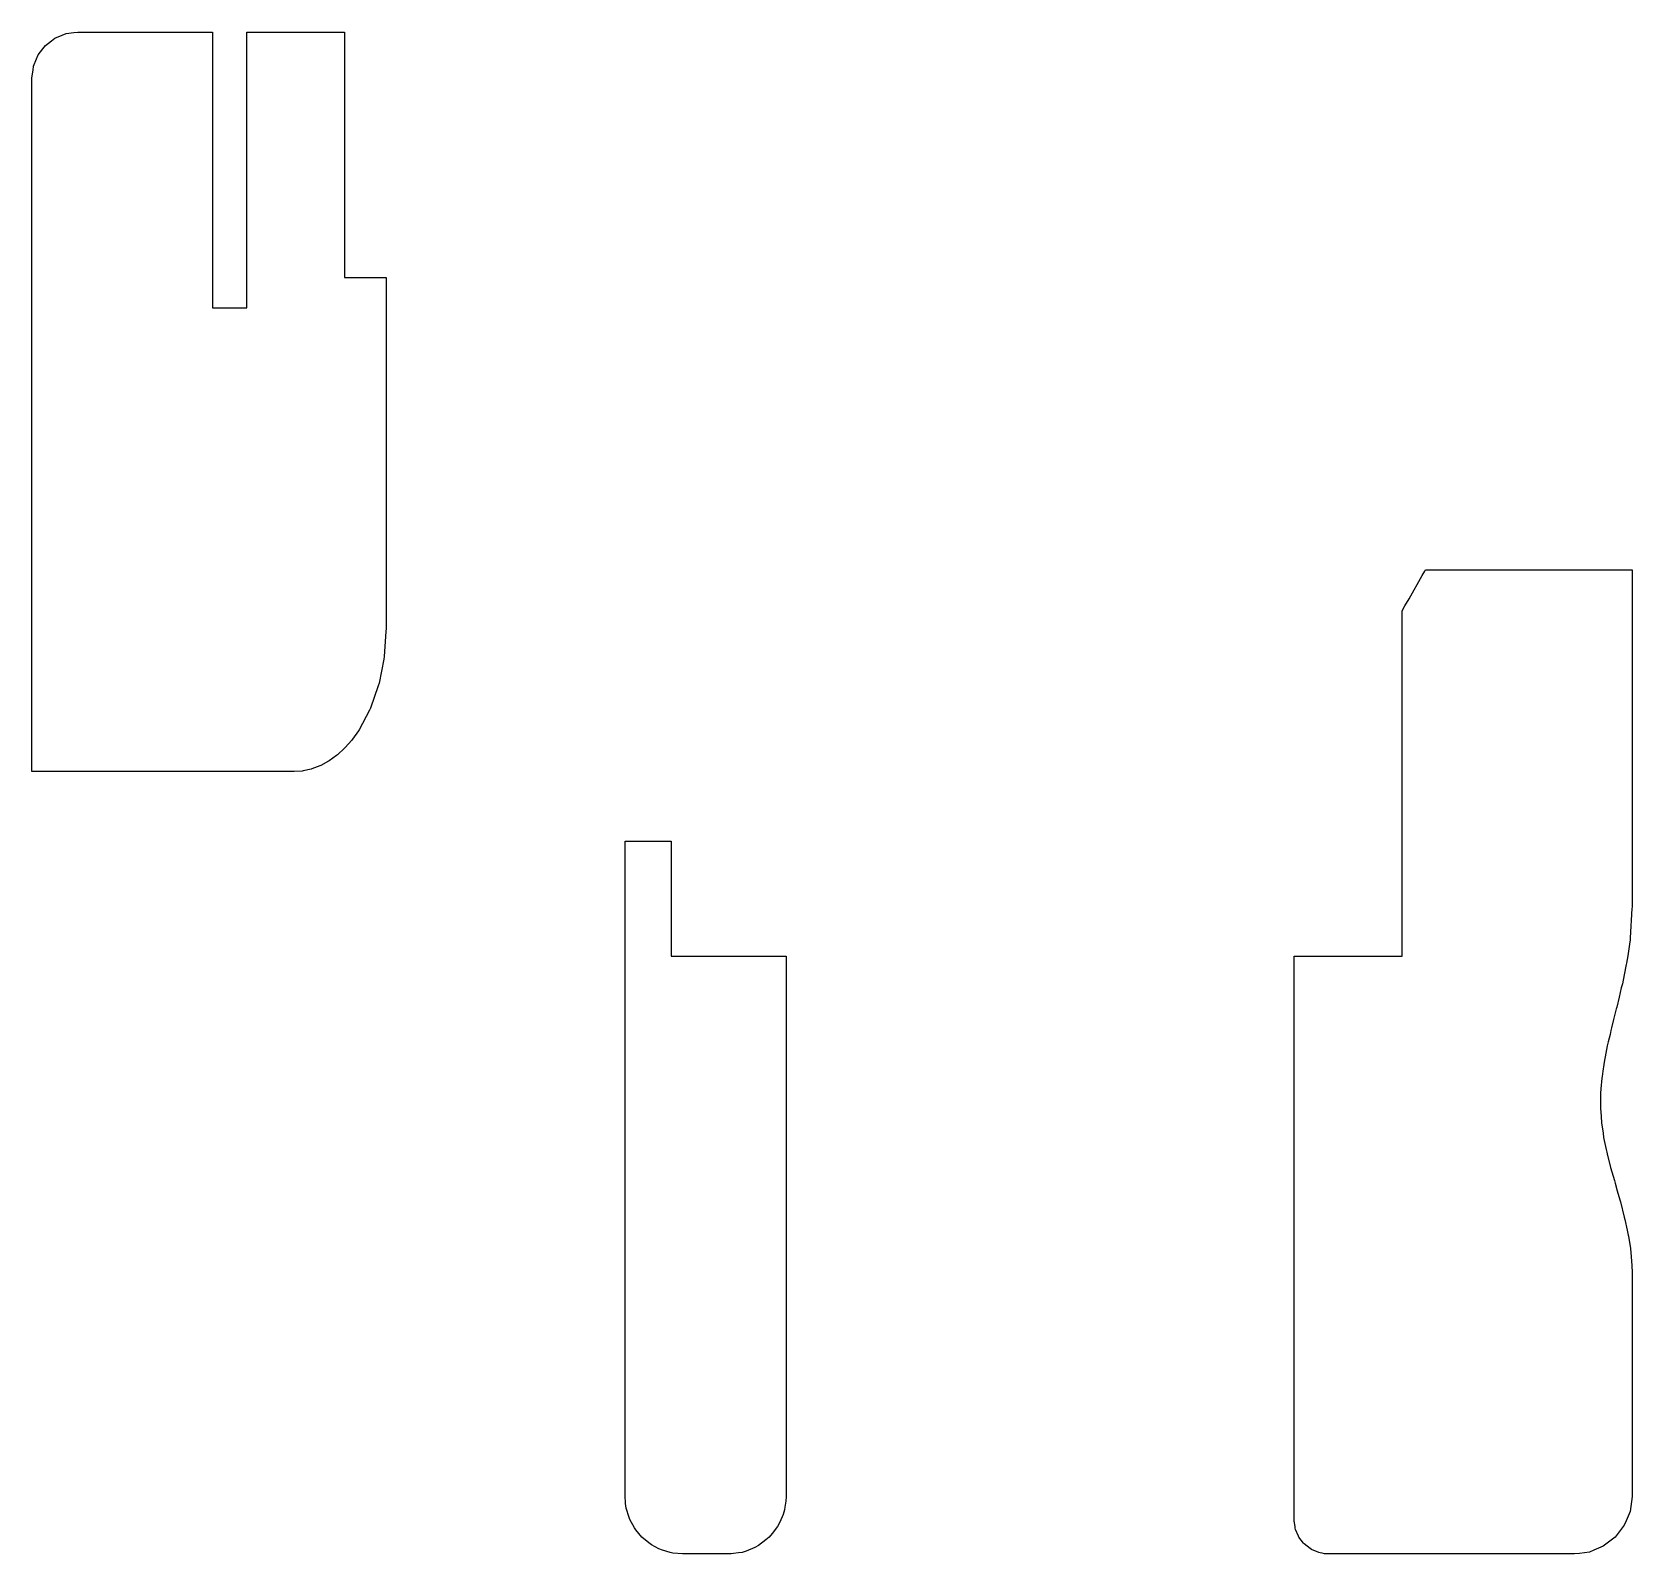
# Model space of a CAD drawing. Header units: metres. Extents: x 2.4 to 72, y -16 to 50.2.
import ezdxf

# ---------------------------------------------------------------- set-up
doc = ezdxf.new("R2010")
doc.units = ezdxf.units.M

msp = doc.modelspace()

# ---------------------------------------------------------------- linework, layer by layer
for p, q in [((3.713, 50.062), (3.882, 50.132)), ((3.882, 50.132), (4.219, 50.176)), ((4.219, 50.176), (4.4, 50.2)), ((4.4, 50.2), (9.612, 50.2)), ((9.612, 50.2), (10.151, 50.2)), ((10.151, 50.2), (10.254, 50.2)), ((10.254, 50.2), (10.254, 46.824)), ((11.746, 49.576), (11.746, 50.2)), ((11.746, 50.2), (11.782, 50.2)), ((11.782, 50.2), (11.821, 50.2)), ((11.821, 50.2), (12.203, 50.2)), ((12.203, 50.2), (16, 50.2)), ((16, 50.2), (16, 46.965)), ((2.668, 49.2), (2.874, 49.469)), ((2.874, 49.469), (2.986, 49.614)), ((2.986, 49.614), (3.255, 49.821)), ((3.255, 49.821), (3.4, 49.932)), ((3.4, 49.932), (3.713, 50.062)), ((11.746, 46.2), (11.746, 49.576)), ((2.468, 48.718), (2.598, 49.031)), ((2.598, 49.031), (2.668, 49.2)), ((2.4, 48.2), (2.444, 48.536)), ((2.4, 47.148), (2.4, 48.2)), ((2.444, 48.536), (2.468, 48.718)), ((2.4, 44.23), (2.4, 47.148)), ((10.254, 46.824), (10.254, 46.2)), ((16, 46.965), (16, 45.2)), ((10.254, 46.2), (10.254, 42.824)), ((11.746, 45.576), (11.746, 46.2)), ((11.746, 42.2), (11.746, 45.576)), ((16, 45.2), (16, 44.298)), ((2.4, 43.644), (2.4, 44.23)), ((16, 44.298), (16, 43.963)), ((16, 43.963), (16, 43.001)), ((16, 43.963), (16, 43.963)), ((2.4, 43.571), (2.4, 43.644)), ((2.4, 43.498), (2.4, 43.571)), ((2.4, 42.937), (2.4, 43.498)), ((2.4, 42.862), (2.4, 42.937)), ((2.4, 41.625), (2.4, 42.862)), ((10.254, 42.824), (10.254, 42.2)), ((16, 43.001), (16, 42.711)), ((16, 42.711), (16, 41.628)), ((10.254, 42.2), (10.254, 38.824)), ((11.746, 41.576), (11.746, 42.2)), ((2.4, 41.091), (2.4, 41.625)), ((2.4, 40.648), (2.4, 41.091)), ((11.746, 38.2), (11.746, 41.576)), ((16, 41.628), (16, 41.426)), ((16, 41.426), (16, 40.154)), ((2.4, 40.315), (2.4, 40.648)), ((2.4, 36.964), (2.4, 40.315)), ((16, 40.154), (16, 40.085)), ((16, 40.085), (16, 39.526)), ((16, 39.526), (16.726, 39.526)), ((16.726, 39.526), (17.8, 39.526)), ((17.8, 39.526), (17.8, 39.179)), ((17.8, 39.179), (17.8, 34.465)), ((10.254, 38.824), (10.254, 38.2)), ((10.254, 38.2), (10.276, 38.2)), ((10.276, 38.2), (10.305, 38.2)), ((10.305, 38.2), (10.35, 38.2)), ((10.35, 38.2), (10.404, 38.2)), ((10.404, 38.2), (10.47, 38.2)), ((10.47, 38.2), (10.543, 38.2)), ((10.543, 38.2), (10.625, 38.2)), ((10.625, 38.2), (10.714, 38.2)), ((10.714, 38.2), (10.806, 38.2)), ((10.806, 38.2), (10.905, 38.2)), ((10.905, 38.2), (11, 38.2)), ((11, 38.2), (11.103, 38.2)), ((11.103, 38.2), (11.194, 38.2)), ((11.194, 38.2), (11.293, 38.2)), ((11.293, 38.2), (11.375, 38.2)), ((11.375, 38.2), (11.464, 38.2)), ((11.464, 38.2), (11.53, 38.2)), ((11.53, 38.2), (11.604, 38.2)), ((11.604, 38.2), (11.65, 38.2)), ((11.65, 38.2), (11.703, 38.2)), ((11.703, 38.2), (11.724, 38.2)), ((11.724, 38.2), (11.746, 38.2)), ((2.4, 36.615), (2.4, 36.964)), ((2.4, 36.365), (2.4, 36.615)), ((2.4, 32.971), (2.4, 36.365)), ((17.8, 34.465), (17.8, 30.593)), ((2.4, 28.604), (2.4, 32.971)), ((17.8, 30.593), (17.8, 28.853)), ((2.4, 24.983), (2.4, 28.604)), ((17.8, 28.853), (17.8, 27.922)), ((17.8, 27.922), (17.8, 27.374)), ((17.8, 27.374), (17.8, 27.032)), ((17.8, 27.032), (17.8, 26.628)), ((17.8, 26.628), (17.8, 24.252)), ((62.302, 25.551), (62.878, 26.555)), ((62.878, 26.555), (62.991, 26.751)), ((62.991, 26.751), (63.02, 26.803)), ((63.02, 26.803), (68.064, 26.807)), ((68.064, 26.807), (72, 26.805)), ((72, 26.805), (72, 24.74)), ((62, 25.024), (62.121, 25.235)), ((62.121, 25.235), (62.302, 25.551)), ((2.4, 18.029), (2.4, 24.983)), ((62, 23.392), (62, 25.024)), ((72, 24.74), (72, 23.007)), ((17.792, 24.129), (17.723, 23.038)), ((17.8, 24.252), (17.792, 24.129)), ((17.723, 23.038), (17.7, 22.92)), ((62, 22.177), (62, 23.392)), ((72, 23.007), (72, 19.898)), ((17.7, 22.92), (17.496, 21.871)), ((17.458, 21.762), (17.126, 20.795)), ((17.496, 21.871), (17.458, 21.762)), ((62, 21.8), (62, 22.177)), ((62, 21.485), (62, 21.8)), ((62, 21.286), (62, 21.485)), ((62, 12.988), (62, 21.286)), ((17.075, 20.7), (16.628, 19.852)), ((17.126, 20.795), (17.075, 20.7)), ((16.599, 19.811), (16.338, 19.442)), ((16.628, 19.852), (16.599, 19.811)), ((72, 19.898), (72, 18.538)), ((15.988, 19.046), (15.686, 18.764)), ((16.022, 19.078), (15.988, 19.046)), ((16.306, 19.405), (16.022, 19.078)), ((16.338, 19.442), (16.306, 19.405)), ((14.541, 18.14), (14.192, 18.059)), ((14.58, 18.149), (14.541, 18.14)), ((14.923, 18.282), (14.58, 18.149)), ((14.961, 18.297), (14.923, 18.282)), ((15.293, 18.482), (14.961, 18.297)), ((15.331, 18.503), (15.293, 18.482)), ((15.65, 18.738), (15.331, 18.503)), ((15.686, 18.764), (15.65, 18.738)), ((72, 18.538), (72, 17.908)), ((12.645, 18.029), (2.4, 18.029)), ((13.8, 18.029), (12.645, 18.029)), ((14.152, 18.056), (13.8, 18.029)), ((14.192, 18.059), (14.152, 18.056)), ((72, 17.908), (72, 17.213)), ((72, 17.213), (72, 16.633)), ((72, 16.633), (72, 16.065)), ((72, 16.065), (72, 15.611)), ((72, 15.611), (72, 12.133)), ((28.2, 14.291), (28.2, 15)), ((28.2, 15), (30.099, 15)), ((30.099, 15), (30.2, 15)), ((30.2, 15), (30.2, 12.78)), ((28.2, 11.927), (28.2, 14.291)), ((30.2, 12.78), (30.2, 12.651)), ((30.2, 12.651), (30.2, 12.407)), ((62, 12.818), (62, 12.988)), ((62, 12.595), (62, 12.818)), ((62, 12.354), (62, 12.595)), ((28.2, 11.683), (28.2, 11.927)), ((30.2, 12.407), (30.2, 12.393)), ((30.2, 12.393), (30.2, 12.15)), ((30.2, 12.15), (30.2, 12.136)), ((30.2, 12.136), (30.2, 11.91)), ((30.2, 11.91), (30.2, 11.896)), ((30.2, 11.896), (30.2, 11.704)), ((62, 12.125), (62, 12.354)), ((62, 10), (62, 12.125)), ((71.998, 12.07), (71.919, 10.806)), ((72, 12.133), (71.998, 12.07)), ((72, 12.133), (72, 12.133)), ((28.2, 10.002), (28.2, 11.683)), ((30.2, 11.704), (30.2, 11.69)), ((30.2, 11.69), (30.2, 11.545)), ((30.2, 11.545), (30.2, 11.533)), ((30.2, 11.533), (30.2, 10.283)), ((71.908, 10.624), (71.814, 10.018)), ((71.914, 10.699), (71.908, 10.624)), ((71.919, 10.806), (71.914, 10.699)), ((28.2, 7.861), (28.2, 10.002)), ((30.2, 10.283), (30.2, 10)), ((30.2, 10), (34.374, 10)), ((34.374, 10), (35.2, 10)), ((35.2, 10), (35.2, 9.341)), ((57.3, 8.866), (57.3, 10)), ((57.3, 10), (60.886, 10)), ((60.886, 10), (62, 10)), ((71.814, 10.018), (71.763, 9.693)), ((35.2, 9.341), (35.2, 5.462)), ((71.66, 9.188), (71.581, 8.796)), ((71.751, 9.645), (71.66, 9.188)), ((71.66, 9.188), (71.66, 9.188)), ((71.763, 9.693), (71.751, 9.645)), ((57.3, 8.102), (57.3, 8.866)), ((71.535, 8.625), (71.439, 8.217)), ((71.558, 8.71), (71.535, 8.625)), ((71.581, 8.796), (71.558, 8.71)), ((28.2, 6.926), (28.2, 7.861)), ((57.3, 7.115), (57.3, 8.102)), ((71.317, 7.711), (71.2, 7.249)), ((71.327, 7.743), (71.317, 7.711)), ((71.338, 7.782), (71.327, 7.743)), ((71.439, 8.217), (71.338, 7.782)), ((57.3, 5.946), (57.3, 7.115)), ((71.2, 7.249), (71.107, 6.879)), ((28.2, 5.638), (28.2, 6.926)), ((70.969, 6.281), (70.926, 6.109)), ((71.049, 6.593), (70.969, 6.281)), ((71.085, 6.771), (71.049, 6.593)), ((71.107, 6.879), (71.085, 6.771)), ((28.2, 4.027), (28.2, 5.638)), ((57.3, 4.704), (57.3, 5.946)), ((70.863, 5.785), (70.788, 5.387)), ((70.926, 6.109), (70.863, 5.785)), ((35.2, 5.462), (35.2, 4.266)), ((70.738, 5.001), (70.701, 4.773)), ((70.775, 5.288), (70.738, 5.001)), ((70.788, 5.387), (70.775, 5.288)), ((35.2, 4.266), (35.2, 2.844)), ((57.3, 3.553), (57.3, 4.704)), ((70.648, 4.229), (70.632, 4.037)), ((70.689, 4.699), (70.648, 4.229)), ((70.701, 4.773), (70.689, 4.699)), ((28.2, 2.358), (28.2, 4.027)), ((57.3, 2.662), (57.3, 3.553)), ((70.629, 3.653), (70.628, 3.391)), ((70.632, 4.037), (70.629, 3.653)), ((35.2, 2.844), (35.2, 1.291)), ((35.2, 2.844), (35.2, 2.844)), ((70.628, 3.391), (70.654, 3.022)), ((70.654, 3.022), (70.674, 2.753)), ((28.2, 1.159), (28.2, 2.358)), ((57.3, -0.652), (57.3, 2.662)), ((70.674, 2.753), (70.739, 2.302)), ((70.739, 2.302), (70.767, 2.116)), ((70.767, 2.116), (70.883, 1.589)), ((70.883, 1.589), (70.904, 1.471)), ((70.904, 1.471), (70.921, 1.404)), ((70.921, 1.404), (71.065, 0.812)), ((28.2, -6.349), (28.2, 1.159)), ((35.2, 1.291), (35.2, -0.218)), ((71.065, 0.812), (71.233, 0.245)), ((71.233, 0.245), (71.261, 0.129)), ((71.261, 0.129), (71.354, -0.2)), ((35.2, -0.218), (35.2, -1.46)), ((57.3, -2.331), (57.3, -0.652)), ((71.354, -0.2), (71.464, -0.589)), ((71.464, -0.589), (71.496, -0.687)), ((71.496, -0.687), (71.664, -1.351)), ((71.664, -1.351), (71.693, -1.455)), ((35.2, -1.46), (35.2, -4.329)), ((71.693, -1.455), (71.792, -1.92)), ((71.792, -1.92), (71.836, -2.126)), ((57.3, -4.099), (57.3, -2.331)), ((71.836, -2.126), (71.843, -2.174)), ((71.843, -2.174), (71.931, -2.716)), ((71.931, -2.716), (71.964, -3.075)), ((71.964, -3.075), (71.984, -3.261)), ((71.984, -3.261), (71.99, -3.445)), ((71.99, -3.445), (72, -3.751)), ((57.3, -5.749), (57.3, -4.099)), ((72, -3.751), (72, -4.344)), ((35.2, -4.329), (35.2, -5.556)), ((72, -4.344), (72, -5.949)), ((35.2, -5.556), (35.2, -6.956)), ((57.3, -7.165), (57.3, -5.749)), ((72, -5.949), (72, -7.176)), ((28.2, -7.51), (28.2, -6.349)), ((35.2, -6.956), (35.2, -8.332)), ((28.2, -8.954), (28.2, -7.51)), ((57.3, -8.311), (57.3, -7.165)), ((72, -7.176), (72, -8.127)), ((35.2, -8.332), (35.2, -9.545)), ((57.3, -9.2), (57.3, -8.311)), ((72, -8.127), (72, -8.872)), ((28.2, -10.266), (28.2, -8.954)), ((72, -8.872), (72, -9.462)), ((35.2, -9.545), (35.2, -10.531)), ((57.3, -9.867), (57.3, -9.2)), ((72, -9.462), (72, -10.307)), ((28.2, -11.272), (28.2, -10.266)), ((57.3, -10.35), (57.3, -9.867)), ((57.3, -10.555), (57.3, -10.35)), ((72, -10.307), (72, -10.856)), ((35.2, -10.531), (35.2, -11.283)), ((57.3, -10.905), (57.3, -10.555)), ((57.3, -11.094), (57.3, -10.905)), ((57.3, -14.177), (57.3, -11.094)), ((72, -10.856), (72, -11.216)), ((28.2, -11.977), (28.2, -11.272)), ((35.2, -11.283), (35.2, -11.828)), ((35.2, -11.828), (35.2, -12.202)), ((72, -11.216), (72, -11.282)), ((72, -11.282), (72, -13.5)), ((28.2, -12.449), (28.2, -11.977)), ((28.2, -12.756), (28.2, -12.449)), ((35.2, -12.202), (35.2, -12.441)), ((35.2, -12.441), (35.2, -12.574)), ((28.2, -12.952), (28.2, -12.756)), ((28.2, -13.07), (28.2, -12.952)), ((28.2, -13.137), (28.2, -13.07)), ((28.2, -13.5), (28.2, -13.137)), ((35.2, -12.574), (35.2, -13.5)), ((28.201, -13.516), (28.2, -13.5)), ((28.212, -13.745), (28.201, -13.516)), ((28.222, -13.798), (28.212, -13.745)), ((28.253, -14.009), (28.222, -13.798)), ((35.19, -13.704), (35.148, -13.967)), ((35.2, -13.5), (35.19, -13.704)), ((71.972, -13.714), (71.915, -14.147)), ((72, -13.5), (71.972, -13.714)), ((28.375, -14.411), (28.253, -14.009)), ((28.412, -14.5), (28.375, -14.411)), ((28.607, -14.866), (28.412, -14.5)), ((35.069, -14.282), (34.928, -14.622)), ((35.131, -14.076), (35.069, -14.282)), ((35.148, -13.967), (35.131, -14.076)), ((57.3, -14.445), (57.3, -14.177)), ((57.3, -14.5), (57.3, -14.445)), ((57.306, -14.555), (57.3, -14.5)), ((57.311, -14.584), (57.306, -14.555)), ((57.317, -14.633), (57.311, -14.584)), ((71.748, -14.551), (71.665, -14.75)), ((71.915, -14.147), (71.748, -14.551)), ((28.673, -14.952), (28.607, -14.866)), ((28.932, -15.268), (28.673, -14.952)), ((29.227, -15.51), (28.932, -15.268)), ((34.468, -15.268), (34.32, -15.389)), ((34.6, -15.107), (34.468, -15.268)), ((34.828, -14.809), (34.6, -15.107)), ((34.928, -14.622), (34.828, -14.809)), ((57.342, -14.817), (57.317, -14.633)), ((57.348, -14.877), (57.342, -14.817)), ((57.365, -14.928), (57.348, -14.877)), ((57.49, -15.228), (57.365, -14.928)), ((57.514, -15.27), (57.49, -15.228)), ((57.713, -15.53), (57.514, -15.27)), ((71.268, -15.268), (70.921, -15.534)), ((71.399, -15.097), (71.268, -15.268)), ((71.665, -14.75), (71.399, -15.097)), ((29.342, -15.598), (29.227, -15.51)), ((29.67, -15.773), (29.342, -15.598)), ((29.821, -15.836), (29.67, -15.773)), ((30.167, -15.941), (29.821, -15.836)), ((30.28, -15.959), (30.167, -15.941)), ((30.7, -16), (30.28, -15.959)), ((30.978, -16), (30.7, -16)), ((32.7, -16), (30.978, -16)), ((32.81, -15.989), (32.7, -16)), ((32.915, -15.972), (32.81, -15.989)), ((33.13, -15.943), (32.915, -15.972)), ((33.291, -15.928), (33.13, -15.943)), ((33.462, -15.876), (33.291, -15.928)), ((33.841, -15.719), (33.462, -15.876)), ((34.004, -15.631), (33.841, -15.719)), ((34.32, -15.389), (34.004, -15.631)), ((57.741, -15.562), (57.713, -15.53)), ((58.003, -15.763), (57.741, -15.562)), ((58.065, -15.807), (58.003, -15.763)), ((58.375, -15.936), (58.065, -15.807)), ((58.439, -15.954), (58.375, -15.936)), ((58.527, -15.971), (58.439, -15.954)), ((58.629, -15.99), (58.527, -15.971)), ((58.677, -15.995), (58.629, -15.99)), ((58.725, -15.998), (58.677, -15.995)), ((58.738, -15.999), (58.725, -15.998)), ((58.787, -16), (58.738, -15.999)), ((58.8, -16), (58.787, -16)), ((61.237, -16), (58.8, -16)), ((69.5, -16), (61.237, -16)), ((69.714, -15.972), (69.5, -16)), ((70.147, -15.915), (69.714, -15.972)), ((70.346, -15.832), (70.147, -15.915)), ((70.75, -15.665), (70.346, -15.832)), ((70.921, -15.534), (70.75, -15.665))]:
    msp.add_line(p, q)

doc.saveas('drawing.dxf')
